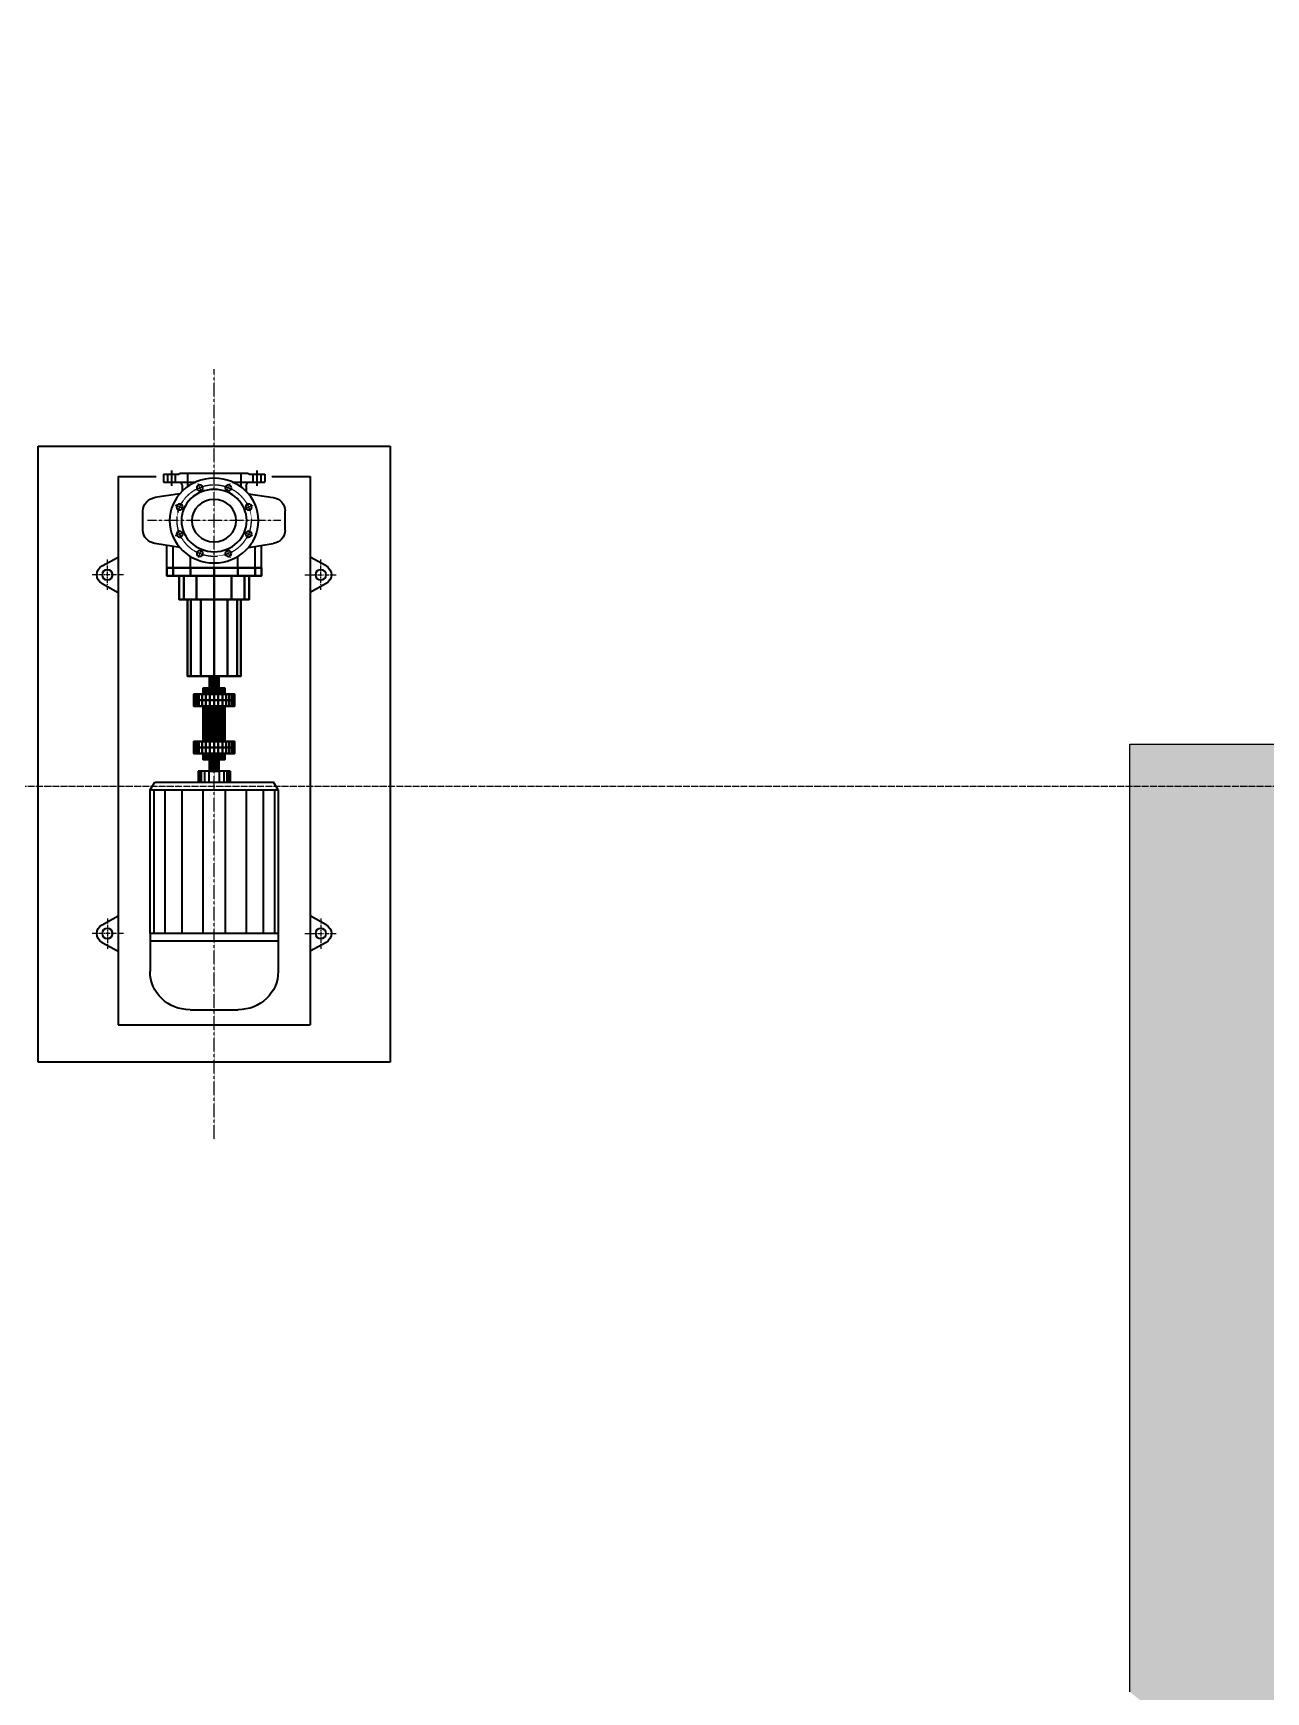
# Model space of a CAD drawing. Extents: x -12047294 to -5625356, y -1456591 to -622873.
# Drawn here: x -5759104 to -5755463, y -696848 to -691948 of the extents above; entities that cross this region are included whole.
import ezdxf

# ---------------------------------------------------------------- set-up
doc = ezdxf.new("R2010")
doc.units = 0
doc.header["$LTSCALE"] = 10
doc.header["$MEASUREMENT"] = 0
for name, pattern in [('CENTER', [2, 1.25, -0.25, 0.25, -0.25]), ('DASHDOT', [1, 0.5, -0.25, 0, -0.25]), ('DOTE', [2.42, 2, -0.2, 0.02, -0.2])]:
    doc.linetypes.add(name, pattern=pattern)
for name, color, linetype in [('A-COLUMN', 10, 'Continuous'), ('A-COLUMNH', 252, 'Continuous'), ('A-LINE', 4, 'Continuous'), ('A-TEXTROOM-报建', 210, 'Continuous'), ('DOTE', 9, 'DOTE'), ('M-W-EQUIP-MID', 156, 'DASHDOT')]:
    doc.layers.add(name, color=color, linetype=linetype)
doc.layers.add('M-W-EQUIP', color=156, linetype='Continuous', lineweight=35)

# ---------------------------------------------------------------- blocks, each defined once
blk = doc.blocks.new('A$C735E4828')
at = {"layer": 'M-W-EQUIP'}
for p, q in [((-3349.8, -5620, 100), (-2309.8, -5620, 100)), ((-3349.8, -7440, 100), (-3349.8, -5620, 100)), ((-2309.8, -5620, 100), (-2309.8, -7440, 100)), ((-3113.5, -5710, 100), (-3113.5, -7330, 100)), ((-3113.5, -5710, 100), (-3000.5, -5710, 100)), ((-2979.5, -5703, 100), (-2933.8, -5703, 100)), ((-2979.5, -5703, 100), (-2979.5, -5726, 100)), ((-2979.5, -5726, 100), (-2883.7, -5726, 100)), ((-2967.4, -5703, 100), (-2967.4, -5726, 100)), ((-2955.9, -5691.5, 100), (-2955.9, -5737.5, 100)), ((-2944.3, -5703, 100), (-2944.3, -5726, 100)), ((-2930.7, -5700, 100), (-2729, -5700, 100)), ((-2908.6, -5700, 100), (-2908.6, -5740, 100)), ((-2776, -5726, 100), (-2680.1, -5726, 100)), ((-2751, -5700, 100), (-2751, -5740, 100)), ((-2725.8, -5703, 100), (-2680.1, -5703, 100)), ((-2715.3, -5703, 100), (-2715.3, -5726, 100)), ((-2703.8, -5691.5, 100), (-2703.8, -5737.5, 100)), ((-2692.2, -5703, 100), (-2692.2, -5726, 100)), ((-2680.1, -5703, 100), (-2680.1, -5726, 100)), ((-2659.1, -5710, 100), (-2546.2, -5710, 100)), ((-2546.2, -5710, 100), (-2546.2, -7330, 100)), ((-2931.4, -5760.8, 100), (-3004.6, -5772.1, 100)), ((-2924.4, -5736, 100), (-2924.4, -5753.3, 100)), ((-2735.3, -5736, 100), (-2735.3, -5753.3, 100)), ((-2728.2, -5760.8, 100), (-2655, -5772.1, 100)), ((-3039.9, -5868.4, 100), (-3039.9, -5811.6, 100)), ((-3039.9, -5868.4, 100), (-3039.9, -5811.6, 100)), ((-2619.7, -5868.4, 100), (-2619.7, -5811.6, 100)), ((-2931.4, -5919.2, 100), (-3004.6, -5907.9, 100)), ((-2969.8, -5980, 100), (-2969.8, -5913.3, 100)), ((-2951, -5980, 100), (-2951, -5916.1, 100)), ((-2728.2, -5919.2, 100), (-2655, -5907.9, 100)), ((-2708.6, -5980, 100), (-2708.6, -5916.1, 100)), ((-2689.8, -5980, 100), (-2689.8, -5913.3, 100)), ((-3160.7, -5974, 100), (-3113.5, -5948, 100)), ((-2899.8, -5980, 100), (-2899.8, -5945.8, 100)), ((-2759.8, -5980, 100), (-2759.8, -5945.8, 100)), ((-2498.9, -5974, 100), (-2546.2, -5948, 100)), ((-3160.7, -6026, 100), (-3113.5, -6052, 100)), ((-2498.9, -6026, 100), (-2546.2, -6052, 100)), ((-3019.1, -6635.4, 100), (-3005.2, -6612.9, 100)), ((-3005.2, -6612.9, 100), (-2654.4, -6612.9, 100)), ((-2877.1, -6580.6, 100), (-2877.1, -6612.9, 100)), ((-2782.5, -6580.6, 100), (-2877.1, -6580.6, 100)), ((-2873.8, -6580.6, 100), (-2873.8, -6612.9, 100)), ((-2868, -6580.6, 100), (-2868, -6612.9, 100)), ((-2858.5, -6580.6, 100), (-2858.5, -6612.9, 100)), ((-2844.9, -6580.6, 100), (-2844.9, -6612.9, 100)), ((-2814.7, -6580.6, 100), (-2814.7, -6612.9, 100)), ((-2801.1, -6580.6, 100), (-2801.1, -6612.9, 100)), ((-2791.7, -6580.6, 100), (-2791.7, -6612.9, 100)), ((-2785.8, -6580.6, 100), (-2785.8, -6612.9, 100)), ((-2782.5, -6580.6, 100), (-2782.5, -6612.9, 100)), ((-2640.5, -6635.4, 100), (-2654.4, -6612.9, 100)), ((-3019.1, -6635.4, 100), (-2640.5, -6635.4, 100)), ((-3019.1, -7059.7, 100), (-3019.1, -6635.4, 100)), ((-3007.9, -6635.4, 100), (-3007.9, -7059.7, 100)), ((-2975, -6635.4, 100), (-2975, -7059.7, 100)), ((-2924.6, -6635.4, 100), (-2924.6, -7059.7, 100)), ((-2862.7, -6635.4, 100), (-2862.7, -7059.7, 100)), ((-2796.9, -6635.4, 100), (-2796.9, -7059.7, 100)), ((-2735.1, -6635.4, 100), (-2735.1, -7059.7, 100)), ((-2684.7, -6635.4, 100), (-2684.7, -7059.7, 100)), ((-2651.8, -6635.4, 100), (-2651.8, -7059.7, 100)), ((-2640.5, -6635.4, 100), (-2640.5, -7059.7, 100)), ((-3160.7, -7034, 100), (-3113.5, -7008, 100)), ((-2498.9, -7034, 100), (-2546.2, -7008, 100)), ((-3160.7, -7086, 100), (-3113.5, -7112, 100)), ((-3019.1, -7059.7, 100), (-3019.1, -7172.4, 100)), ((-2640.5, -7059.7, 100), (-3019.1, -7059.7, 100)), ((-2640.5, -7082.3, 100), (-3019.1, -7082.3, 100)), ((-2640.5, -7059.7, 100), (-2640.5, -7172.4, 100)), ((-2498.9, -7086, 100), (-2546.2, -7112, 100)), ((-2900.8, -7285, 100), (-2758.8, -7285, 100)), ((-3113.5, -7330, 100), (-2546.2, -7330, 100)), ((-2309.8, -7440, 100), (-3349.8, -7440, 100))]:
    blk.add_line(p, q, dxfattribs=at)
at = {"layer": 'M-W-EQUIP', "extrusion": (0, 0, -1)}
for centre, major_axis in [((-2829.8, -5840, 100), (131.3, 0)), ((-2829.8, -5840, 100), (96.6, 0)), ((-2872, -5743, 100), (9.19, 0)), ((-2872, -5937, 100), (9.19, 0)), ((-3145, -6000, 100), (15.8, 0)), ((-3145, -7060, 100), (15.8, 0)), ((-2514.7, -7060, 100), (15.8, 0))]:
    blk.add_ellipse(centre, major_axis=major_axis, ratio=0.951923, dxfattribs=at)
for centre, major_axis, start_param, end_param in [((-2934.9, -5736, 100), (10.5, 0), -1.570796, 0), ((-2933.8, -5700, 100), (-3.15, 0), 3.141593, 4.712389), ((-2724.8, -5736, 100), (-10.5, 0), 0, 1.570796), ((-2725.8, -5700, 100), (3.15, 0), 1.570796, 3.141593), ((-2997.9, -5811.6, 100), (-42, 0), 0, 1.410876), ((-2829.8, -5840, 100), (-65.7, 0), 3.141593, 9.424778), ((-2787.6, -5743, 100), (-9.19, 0), 3.141593, 9.424778), ((-2661.7, -5811.6, 100), (42, 0), -1.410876, 0), ((-2931.7, -5799.8, 100), (-9.19, 0), 3.141593, 9.424778), ((-2727.9, -5799.8, 100), (-9.19, 0), 3.141593, 9.424778), ((-2997.9, -5868.4, 100), (42, 0), 1.730717, 3.141593), ((-2931.7, -5880.2, 100), (-9.19, 0), 3.141593, 9.424778), ((-2727.9, -5880.2, 100), (-9.19, 0), 3.141593, 9.424778), ((-2661.7, -5868.4, 100), (-42, 0), 3.141593, 4.552468), ((-2787.6, -5937, 100), (-9.19, 0), 3.141593, 9.424778), ((-3145, -6000, 100), (31.5, 0), 2.094395, 4.18879), ((-2514.7, -6000, 100), (31.5, 0), -1.047198, 1.047198), ((-2514.7, -6000, 100), (-15.8, 0), 3.141593, 9.424778), ((-3145, -7060, 100), (31.5, 0), 2.094395, 4.18879), ((-2514.7, -7060, 100), (31.5, 0), -1.047198, 1.047198), ((-2900.8, -7172.4, 100), (-118.3, 0), 4.712389, 6.283185), ((-2758.8, -7172.4, 100), (118.3, 0), 0, 1.570796)]:
    blk.add_ellipse(centre, major_axis=major_axis, ratio=0.951923, start_param=start_param, end_param=end_param, dxfattribs=at)
at = {"layer": 'M-W-EQUIP'}
for points in [[(-2951, -6003.2, 100), (-2951, -5980, 100), (-2969.8, -5980, 100), (-2969.8, -6003.2, 100)], [(-2969.8, -6003.2, 100), (-2969.8, -5980, 100), (-2951, -5980, 100), (-2951, -6003.2, 100)], [(-2919.4, -6003.2, 100), (-2951, -6003.2, 100), (-2969.8, -6003.2, 100), (-2933.2, -6003.2, 100)], [(-2933.2, -6003.2, 100), (-2969.8, -6003.2, 100), (-2951, -6003.2, 100), (-2919.4, -6003.2, 100)], [(-2951, -6003.2, 100), (-2951, -5980, 100), (-2899.8, -5980, 100), (-2899.8, -6003.2, 100)], [(-2899.8, -6003.2, 100), (-2899.8, -5980, 100), (-2951, -5980, 100), (-2951, -6003.2, 100)], [(-2919.4, -6003.2, 100), (-2951, -6003.2, 100), (-2899.8, -6003.2, 100), (-2881.5, -6003.2, 100)], [(-2881.5, -6003.2, 100), (-2899.8, -6003.2, 100), (-2951, -6003.2, 100), (-2919.4, -6003.2, 100)], [(-2919.4, -6072.8, 100), (-2919.4, -6003.2, 100), (-2933.2, -6003.2, 100), (-2933.2, -6072.8, 100)], [(-2933.2, -6072.8, 100), (-2933.2, -6003.2, 100), (-2919.4, -6003.2, 100), (-2919.4, -6072.8, 100)], [(-2919.4, -6072.8, 100), (-2919.4, -6003.2, 100), (-2881.5, -6003.2, 100), (-2881.5, -6072.8, 100)], [(-2881.5, -6072.8, 100), (-2881.5, -6003.2, 100), (-2919.4, -6003.2, 100), (-2919.4, -6072.8, 100)], [(-2899.8, -6003.2, 100), (-2899.8, -5980, 100), (-2829.8, -5980, 100), (-2829.8, -6003.2, 100)], [(-2829.8, -6003.2, 100), (-2829.8, -5980, 100), (-2899.8, -5980, 100), (-2899.8, -6003.2, 100)], [(-2881.5, -6003.2, 100), (-2899.8, -6003.2, 100), (-2829.8, -6003.2, 100)], [(-2829.8, -6003.2, 100), (-2829.8, -6003.2, 100), (-2899.8, -6003.2, 100), (-2881.5, -6003.2, 100)], [(-2881.5, -6072.8, 100), (-2881.5, -6003.2, 100), (-2829.8, -6003.2, 100), (-2829.8, -6072.8, 100)], [(-2829.8, -6072.8, 100), (-2829.8, -6003.2, 100), (-2881.5, -6003.2, 100), (-2881.5, -6072.8, 100)], [(-2829.8, -6003.2, 100), (-2829.8, -5980, 100), (-2759.8, -5980, 100), (-2759.8, -6003.2, 100)], [(-2759.8, -6003.2, 100), (-2759.8, -5980, 100), (-2829.8, -5980, 100), (-2829.8, -6003.2, 100)], [(-2829.8, -6003.2, 100), (-2829.8, -6003.2, 100), (-2759.8, -6003.2, 100), (-2778.1, -6003.2, 100)], [(-2829.8, -6072.8, 100), (-2829.8, -6003.2, 100), (-2778.1, -6003.2, 100), (-2778.1, -6072.8, 100)], [(-2778.1, -6003.2, 100), (-2759.8, -6003.2, 100), (-2829.8, -6003.2, 100)], [(-2778.1, -6072.8, 100), (-2778.1, -6003.2, 100), (-2829.8, -6003.2, 100), (-2829.8, -6072.8, 100)], [(-2778.1, -6072.8, 100), (-2778.1, -6003.2, 100), (-2740.3, -6003.2, 100), (-2740.3, -6072.8, 100)], [(-2740.3, -6072.8, 100), (-2740.3, -6003.2, 100), (-2778.1, -6003.2, 100), (-2778.1, -6072.8, 100)], [(-2778.1, -6003.2, 100), (-2759.8, -6003.2, 100), (-2708.6, -6003.2, 100), (-2740.3, -6003.2, 100)], [(-2740.3, -6003.2, 100), (-2708.6, -6003.2, 100), (-2759.8, -6003.2, 100), (-2778.1, -6003.2, 100)], [(-2759.8, -6003.2, 100), (-2759.8, -5980, 100), (-2708.6, -5980, 100), (-2708.6, -6003.2, 100)], [(-2708.6, -6003.2, 100), (-2708.6, -5980, 100), (-2759.8, -5980, 100), (-2759.8, -6003.2, 100)], [(-2726.4, -6003.2, 100), (-2689.8, -6003.2, 100), (-2708.6, -6003.2, 100), (-2740.3, -6003.2, 100)], [(-2740.3, -6003.2, 100), (-2708.6, -6003.2, 100), (-2689.8, -6003.2, 100), (-2726.4, -6003.2, 100)], [(-2726.4, -6072.8, 100), (-2726.4, -6003.2, 100), (-2740.3, -6003.2, 100), (-2740.3, -6072.8, 100)], [(-2740.3, -6072.8, 100), (-2740.3, -6003.2, 100), (-2726.4, -6003.2, 100), (-2726.4, -6072.8, 100)], [(-2689.8, -6003.2, 100), (-2689.8, -5980, 100), (-2708.6, -5980, 100), (-2708.6, -6003.2, 100)], [(-2708.6, -6003.2, 100), (-2708.6, -5980, 100), (-2689.8, -5980, 100), (-2689.8, -6003.2, 100)], [(-2898.3, -6072.8, 100), (-2919.4, -6072.8, 100), (-2933.2, -6072.8, 100), (-2908.8, -6072.8, 100)], [(-2908.8, -6072.8, 100), (-2933.2, -6072.8, 100), (-2919.4, -6072.8, 100), (-2898.3, -6072.8, 100)], [(-2898.3, -6072.8, 100), (-2919.4, -6072.8, 100), (-2881.5, -6072.8, 100), (-2869.3, -6072.8, 100)], [(-2869.3, -6072.8, 100), (-2881.5, -6072.8, 100), (-2919.4, -6072.8, 100), (-2898.3, -6072.8, 100)], [(-2898.3, -6299.5, 100), (-2898.3, -6072.8, 100), (-2908.8, -6072.8, 100), (-2908.8, -6299.5, 100)], [(-2908.8, -6299.5, 100), (-2908.8, -6072.8, 100), (-2898.3, -6072.8, 100), (-2898.3, -6299.5, 100)], [(-2869.3, -6299.5, 100), (-2869.3, -6072.8, 100), (-2898.3, -6072.8, 100), (-2898.3, -6299.5, 100)], [(-2898.3, -6299.5, 100), (-2898.3, -6072.8, 100), (-2869.3, -6072.8, 100), (-2869.3, -6299.5, 100)], [(-2869.3, -6072.8, 100), (-2881.5, -6072.8, 100), (-2829.8, -6072.8, 100)], [(-2829.8, -6072.8, 100), (-2829.8, -6072.8, 100), (-2881.5, -6072.8, 100), (-2869.3, -6072.8, 100)], [(-2829.8, -6299.5, 100), (-2829.8, -6072.8, 100), (-2869.3, -6072.8, 100), (-2869.3, -6299.5, 100)], [(-2869.3, -6299.5, 100), (-2869.3, -6072.8, 100), (-2829.8, -6072.8, 100), (-2829.8, -6299.5, 100)], [(-2829.8, -6072.8, 100), (-2829.8, -6072.8, 100), (-2778.1, -6072.8, 100), (-2790.3, -6072.8, 100)], [(-2790.3, -6072.8, 100), (-2778.1, -6072.8, 100), (-2829.8, -6072.8, 100)], [(-2790.3, -6299.5, 100), (-2790.3, -6072.8, 100), (-2829.8, -6072.8, 100), (-2829.8, -6299.5, 100)], [(-2829.8, -6299.5, 100), (-2829.8, -6072.8, 100), (-2790.3, -6072.8, 100), (-2790.3, -6299.5, 100)], [(-2761.4, -6299.5, 100), (-2761.4, -6072.8, 100), (-2790.3, -6072.8, 100), (-2790.3, -6299.5, 100)], [(-2790.3, -6299.5, 100), (-2790.3, -6072.8, 100), (-2761.4, -6072.8, 100), (-2761.4, -6299.5, 100)], [(-2790.3, -6072.8, 100), (-2778.1, -6072.8, 100), (-2740.3, -6072.8, 100), (-2761.4, -6072.8, 100)], [(-2761.4, -6072.8, 100), (-2740.3, -6072.8, 100), (-2778.1, -6072.8, 100), (-2790.3, -6072.8, 100)], [(-2750.8, -6299.5, 100), (-2750.8, -6072.8, 100), (-2761.4, -6072.8, 100), (-2761.4, -6299.5, 100)], [(-2761.4, -6299.5, 100), (-2761.4, -6072.8, 100), (-2750.8, -6072.8, 100), (-2750.8, -6299.5, 100)], [(-2750.8, -6072.8, 100), (-2726.4, -6072.8, 100), (-2740.3, -6072.8, 100), (-2761.4, -6072.8, 100)], [(-2761.4, -6072.8, 100), (-2740.3, -6072.8, 100), (-2726.4, -6072.8, 100), (-2750.8, -6072.8, 100)], [(-2845.5, -6299.5, 100), (-2898.3, -6299.5, 100), (-2908.8, -6299.5, 100), (-2847.9, -6299.5, 100)], [(-2847.9, -6299.5, 100), (-2908.8, -6299.5, 100), (-2898.3, -6299.5, 100), (-2845.5, -6299.5, 100)], [(-2845.5, -6299.5, 100), (-2898.3, -6299.5, 100), (-2869.3, -6299.5, 100), (-2838.9, -6299.5, 100)], [(-2838.9, -6299.5, 100), (-2869.3, -6299.5, 100), (-2898.3, -6299.5, 100), (-2845.5, -6299.5, 100)], [(-2838.9, -6299.5, 100), (-2869.3, -6299.5, 100), (-2829.8, -6299.5, 100)], [(-2829.8, -6299.5, 100), (-2829.8, -6299.5, 100), (-2869.3, -6299.5, 100), (-2838.9, -6299.5, 100)], [(-2843.5, -6334.9, 100), (-2843.5, -6299.5, 100), (-2841.7, -6299.5, 100), (-2841.7, -6334.9, 100)], [(-2842.9, -6334.9, 100), (-2842.9, -6299.5, 100), (-2843.5, -6299.5, 100), (-2843.5, -6334.9, 100)], [(-2840, -6334.9, 100), (-2840, -6299.5, 100), (-2842.9, -6299.5, 100), (-2842.9, -6334.9, 100)], [(-2841.7, -6334.9, 100), (-2841.7, -6299.5, 100), (-2837.9, -6299.5, 100), (-2837.9, -6334.9, 100)], [(-2835.4, -6334.9, 100), (-2835.4, -6299.5, 100), (-2840, -6299.5, 100), (-2840, -6334.9, 100)], [(-2837.9, -6334.9, 100), (-2837.9, -6299.5, 100), (-2832.7, -6299.5, 100), (-2832.7, -6334.9, 100)], [(-2829.8, -6334.9, 100), (-2829.8, -6299.5, 100), (-2835.4, -6299.5, 100), (-2835.4, -6334.9, 100)], [(-2832.7, -6334.9, 100), (-2832.7, -6299.5, 100), (-2827, -6299.5, 100), (-2827, -6334.9, 100)], [(-2824.2, -6334.9, 100), (-2824.2, -6299.5, 100), (-2829.8, -6299.5, 100), (-2829.8, -6334.9, 100)], [(-2829.8, -6299.5, 100), (-2829.8, -6299.5, 100), (-2790.3, -6299.5, 100), (-2820.8, -6299.5, 100)], [(-2820.8, -6299.5, 100), (-2790.3, -6299.5, 100), (-2829.8, -6299.5, 100)], [(-2827, -6334.9, 100), (-2827, -6299.5, 100), (-2821.7, -6299.5, 100), (-2821.7, -6334.9, 100)], [(-2819.6, -6334.9, 100), (-2819.6, -6299.5, 100), (-2824.2, -6299.5, 100), (-2824.2, -6334.9, 100)], [(-2821.7, -6334.9, 100), (-2821.7, -6299.5, 100), (-2817.9, -6299.5, 100), (-2817.9, -6334.9, 100)], [(-2820.8, -6299.5, 100), (-2790.3, -6299.5, 100), (-2761.4, -6299.5, 100), (-2814.2, -6299.5, 100)], [(-2814.2, -6299.5, 100), (-2761.4, -6299.5, 100), (-2790.3, -6299.5, 100), (-2820.8, -6299.5, 100)], [(-2816.7, -6334.9, 100), (-2816.7, -6299.5, 100), (-2819.6, -6299.5, 100), (-2819.6, -6334.9, 100)], [(-2817.9, -6334.9, 100), (-2817.9, -6299.5, 100), (-2816.1, -6299.5, 100), (-2816.1, -6334.9, 100)], [(-2816.1, -6334.9, 100), (-2816.1, -6299.5, 100), (-2816.7, -6299.5, 100), (-2816.7, -6334.9, 100)], [(-2811.7, -6299.5, 100), (-2750.8, -6299.5, 100), (-2761.4, -6299.5, 100), (-2814.2, -6299.5, 100)], [(-2814.2, -6299.5, 100), (-2761.4, -6299.5, 100), (-2750.8, -6299.5, 100), (-2811.7, -6299.5, 100)], [(-2889.6, -6352.5, 100), (-2861.9, -6352.5, 100), (-2857.8, -6352.5, 100), (-2881.9, -6352.5, 100)], [(-2887, -6370.2, 100), (-2887, -6352.5, 100), (-2889.6, -6352.5, 100), (-2889.6, -6370.2, 100)], [(-2889.6, -6370.2, 100), (-2889.6, -6352.5, 100), (-2881.9, -6352.5, 100), (-2881.9, -6370.2, 100)], [(-2887, -6352.5, 100), (-2860.5, -6352.5, 100), (-2861.9, -6352.5, 100), (-2889.6, -6352.5, 100)], [(-2874.5, -6370.2, 100), (-2874.5, -6352.5, 100), (-2887, -6352.5, 100), (-2887, -6370.2, 100)], [(-2874.5, -6352.5, 100), (-2853.8, -6352.5, 100), (-2860.5, -6352.5, 100), (-2887, -6352.5, 100)], [(-2881.9, -6352.5, 100), (-2857.8, -6352.5, 100), (-2848.8, -6352.5, 100), (-2865.2, -6352.5, 100)], [(-2881.9, -6370.2, 100), (-2881.9, -6352.5, 100), (-2865.2, -6352.5, 100), (-2865.2, -6370.2, 100)], [(-2854.3, -6370.2, 100), (-2854.3, -6352.5, 100), (-2874.5, -6352.5, 100), (-2874.5, -6370.2, 100)], [(-2854.3, -6352.5, 100), (-2843, -6352.5, 100), (-2853.8, -6352.5, 100), (-2874.5, -6352.5, 100)], [(-2865.2, -6370.2, 100), (-2865.2, -6352.5, 100), (-2842.3, -6352.5, 100), (-2842.3, -6370.2, 100)], [(-2865.2, -6352.5, 100), (-2848.8, -6352.5, 100), (-2836.5, -6352.5, 100), (-2842.3, -6352.5, 100)], [(-2861.9, -6352.5, 100), (-2861.9, -6334.9, 100), (-2857.8, -6334.9, 100), (-2857.8, -6352.5, 100)], [(-2860.5, -6352.5, 100), (-2860.5, -6334.9, 100), (-2861.9, -6334.9, 100), (-2861.9, -6352.5, 100)], [(-2860.5, -6334.9, 100), (-2842.9, -6334.9, 100), (-2843.5, -6334.9, 100), (-2861.9, -6334.9, 100)], [(-2861.9, -6334.9, 100), (-2843.5, -6334.9, 100), (-2841.7, -6334.9, 100), (-2857.8, -6334.9, 100)], [(-2853.8, -6352.5, 100), (-2853.8, -6334.9, 100), (-2860.5, -6334.9, 100), (-2860.5, -6352.5, 100)], [(-2853.8, -6334.9, 100), (-2840, -6334.9, 100), (-2842.9, -6334.9, 100), (-2860.5, -6334.9, 100)], [(-2857.8, -6352.5, 100), (-2857.8, -6334.9, 100), (-2848.8, -6334.9, 100), (-2848.8, -6352.5, 100)], [(-2857.8, -6334.9, 100), (-2841.7, -6334.9, 100), (-2837.9, -6334.9, 100), (-2848.8, -6334.9, 100)], [(-2829.8, -6352.5, 100), (-2829.8, -6352.5, 100), (-2843, -6352.5, 100), (-2854.3, -6352.5, 100)], [(-2829.8, -6370.2, 100), (-2829.8, -6352.5, 100), (-2854.3, -6352.5, 100), (-2854.3, -6370.2, 100)], [(-2843, -6352.5, 100), (-2843, -6334.9, 100), (-2853.8, -6334.9, 100), (-2853.8, -6352.5, 100)], [(-2843, -6334.9, 100), (-2835.4, -6334.9, 100), (-2840, -6334.9, 100), (-2853.8, -6334.9, 100)], [(-2848.8, -6352.5, 100), (-2848.8, -6334.9, 100), (-2836.5, -6334.9, 100), (-2836.5, -6352.5, 100)], [(-2848.8, -6334.9, 100), (-2837.9, -6334.9, 100), (-2832.7, -6334.9, 100), (-2836.5, -6334.9, 100)], [(-2829.8, -6352.5, 100), (-2829.8, -6334.9, 100), (-2843, -6334.9, 100), (-2843, -6352.5, 100)], [(-2829.8, -6334.9, 100), (-2829.8, -6334.9, 100), (-2835.4, -6334.9, 100), (-2843, -6334.9, 100)], [(-2842.3, -6352.5, 100), (-2836.5, -6352.5, 100), (-2823.1, -6352.5, 100), (-2817.3, -6352.5, 100)], [(-2842.3, -6370.2, 100), (-2842.3, -6352.5, 100), (-2817.3, -6352.5, 100), (-2817.3, -6370.2, 100)], [(-2836.5, -6334.9, 100), (-2832.7, -6334.9, 100), (-2827, -6334.9, 100), (-2823.1, -6334.9, 100)], [(-2836.5, -6352.5, 100), (-2836.5, -6334.9, 100), (-2823.1, -6334.9, 100), (-2823.1, -6352.5, 100)], [(-2816.7, -6334.9, 100), (-2824.2, -6334.9, 100), (-2829.8, -6334.9, 100)], [(-2816.7, -6352.5, 100), (-2816.7, -6334.9, 100), (-2829.8, -6334.9, 100), (-2829.8, -6352.5, 100)], [(-2805.4, -6352.5, 100), (-2816.7, -6352.5, 100), (-2829.8, -6352.5, 100)], [(-2805.4, -6370.2, 100), (-2805.4, -6352.5, 100), (-2829.8, -6352.5, 100), (-2829.8, -6370.2, 100)], [(-2823.1, -6334.9, 100), (-2827, -6334.9, 100), (-2821.7, -6334.9, 100), (-2810.8, -6334.9, 100)], [(-2805.8, -6334.9, 100), (-2819.6, -6334.9, 100), (-2824.2, -6334.9, 100), (-2816.7, -6334.9, 100)], [(-2823.1, -6352.5, 100), (-2823.1, -6334.9, 100), (-2810.8, -6334.9, 100), (-2810.8, -6352.5, 100)], [(-2817.3, -6352.5, 100), (-2823.1, -6352.5, 100), (-2810.8, -6352.5, 100), (-2794.5, -6352.5, 100)], [(-2810.8, -6334.9, 100), (-2821.7, -6334.9, 100), (-2817.9, -6334.9, 100), (-2801.8, -6334.9, 100)], [(-2799.1, -6334.9, 100), (-2816.7, -6334.9, 100), (-2819.6, -6334.9, 100), (-2805.8, -6334.9, 100)], [(-2801.8, -6334.9, 100), (-2817.9, -6334.9, 100), (-2816.1, -6334.9, 100), (-2797.7, -6334.9, 100)], [(-2817.3, -6370.2, 100), (-2817.3, -6352.5, 100), (-2794.5, -6352.5, 100), (-2794.5, -6370.2, 100)], [(-2805.8, -6352.5, 100), (-2805.8, -6334.9, 100), (-2816.7, -6334.9, 100), (-2816.7, -6352.5, 100)], [(-2797.7, -6334.9, 100), (-2816.1, -6334.9, 100), (-2816.7, -6334.9, 100), (-2799.1, -6334.9, 100)], [(-2785.1, -6352.5, 100), (-2805.8, -6352.5, 100), (-2816.7, -6352.5, 100), (-2805.4, -6352.5, 100)], [(-2810.8, -6352.5, 100), (-2810.8, -6334.9, 100), (-2801.8, -6334.9, 100), (-2801.8, -6352.5, 100)], [(-2794.5, -6352.5, 100), (-2810.8, -6352.5, 100), (-2801.8, -6352.5, 100), (-2777.7, -6352.5, 100)], [(-2799.1, -6352.5, 100), (-2799.1, -6334.9, 100), (-2805.8, -6334.9, 100), (-2805.8, -6352.5, 100)], [(-2772.6, -6352.5, 100), (-2799.1, -6352.5, 100), (-2805.8, -6352.5, 100), (-2785.1, -6352.5, 100)], [(-2785.1, -6370.2, 100), (-2785.1, -6352.5, 100), (-2805.4, -6352.5, 100), (-2805.4, -6370.2, 100)], [(-2801.8, -6352.5, 100), (-2801.8, -6334.9, 100), (-2797.7, -6334.9, 100), (-2797.7, -6352.5, 100)], [(-2777.7, -6352.5, 100), (-2801.8, -6352.5, 100), (-2797.7, -6352.5, 100), (-2770, -6352.5, 100)], [(-2797.7, -6352.5, 100), (-2797.7, -6334.9, 100), (-2799.1, -6334.9, 100), (-2799.1, -6352.5, 100)], [(-2770, -6352.5, 100), (-2797.7, -6352.5, 100), (-2799.1, -6352.5, 100), (-2772.6, -6352.5, 100)], [(-2794.5, -6370.2, 100), (-2794.5, -6352.5, 100), (-2777.7, -6352.5, 100), (-2777.7, -6370.2, 100)], [(-2772.6, -6370.2, 100), (-2772.6, -6352.5, 100), (-2785.1, -6352.5, 100), (-2785.1, -6370.2, 100)], [(-2777.7, -6370.2, 100), (-2777.7, -6352.5, 100), (-2770, -6352.5, 100), (-2770, -6370.2, 100)], [(-2770, -6370.2, 100), (-2770, -6352.5, 100), (-2772.6, -6352.5, 100), (-2772.6, -6370.2, 100)], [(-2887, -6387.9, 100), (-2887, -6370.2, 100), (-2889.6, -6370.2, 100), (-2889.6, -6387.9, 100)], [(-2889.6, -6387.9, 100), (-2889.6, -6370.2, 100), (-2881.9, -6370.2, 100), (-2881.9, -6387.9, 100)], [(-2861.9, -6387.9, 100), (-2889.6, -6387.9, 100), (-2881.9, -6387.9, 100), (-2857.8, -6387.9, 100)], [(-2860.5, -6387.9, 100), (-2887, -6387.9, 100), (-2889.6, -6387.9, 100), (-2861.9, -6387.9, 100)], [(-2874.5, -6387.9, 100), (-2874.5, -6370.2, 100), (-2887, -6370.2, 100), (-2887, -6387.9, 100)], [(-2853.8, -6387.9, 100), (-2874.5, -6387.9, 100), (-2887, -6387.9, 100), (-2860.5, -6387.9, 100)], [(-2881.9, -6387.9, 100), (-2881.9, -6370.2, 100), (-2865.2, -6370.2, 100), (-2865.2, -6387.9, 100)], [(-2857.8, -6387.9, 100), (-2881.9, -6387.9, 100), (-2865.2, -6387.9, 100), (-2848.8, -6387.9, 100)], [(-2854.3, -6387.9, 100), (-2854.3, -6370.2, 100), (-2874.5, -6370.2, 100), (-2874.5, -6387.9, 100)], [(-2843, -6387.9, 100), (-2854.3, -6387.9, 100), (-2874.5, -6387.9, 100), (-2853.8, -6387.9, 100)], [(-2865.2, -6387.9, 100), (-2865.2, -6370.2, 100), (-2842.3, -6370.2, 100), (-2842.3, -6387.9, 100)], [(-2848.8, -6387.9, 100), (-2865.2, -6387.9, 100), (-2842.3, -6387.9, 100), (-2836.5, -6387.9, 100)], [(-2861.9, -6492.3, 100), (-2861.9, -6387.9, 100), (-2857.8, -6387.9, 100), (-2857.8, -6492.3, 100)], [(-2860.5, -6492.3, 100), (-2860.5, -6387.9, 100), (-2861.9, -6387.9, 100), (-2861.9, -6492.3, 100)], [(-2853.8, -6492.3, 100), (-2853.8, -6387.9, 100), (-2860.5, -6387.9, 100), (-2860.5, -6492.3, 100)], [(-2857.8, -6492.3, 100), (-2857.8, -6387.9, 100), (-2848.8, -6387.9, 100), (-2848.8, -6492.3, 100)], [(-2829.8, -6387.9, 100), (-2829.8, -6370.2, 100), (-2854.3, -6370.2, 100), (-2854.3, -6387.9, 100)], [(-2829.8, -6387.9, 100), (-2829.8, -6387.9, 100), (-2854.3, -6387.9, 100), (-2843, -6387.9, 100)], [(-2843, -6492.3, 100), (-2843, -6387.9, 100), (-2853.8, -6387.9, 100), (-2853.8, -6492.3, 100)], [(-2848.8, -6492.3, 100), (-2848.8, -6387.9, 100), (-2836.5, -6387.9, 100), (-2836.5, -6492.3, 100)], [(-2829.8, -6492.3, 100), (-2829.8, -6387.9, 100), (-2843, -6387.9, 100), (-2843, -6492.3, 100)], [(-2842.3, -6387.9, 100), (-2842.3, -6370.2, 100), (-2817.3, -6370.2, 100), (-2817.3, -6387.9, 100)], [(-2836.5, -6387.9, 100), (-2842.3, -6387.9, 100), (-2817.3, -6387.9, 100), (-2823.1, -6387.9, 100)], [(-2836.5, -6492.3, 100), (-2836.5, -6387.9, 100), (-2823.1, -6387.9, 100), (-2823.1, -6492.3, 100)], [(-2805.4, -6387.9, 100), (-2805.4, -6370.2, 100), (-2829.8, -6370.2, 100), (-2829.8, -6387.9, 100)], [(-2816.7, -6387.9, 100), (-2805.4, -6387.9, 100), (-2829.8, -6387.9, 100)], [(-2816.7, -6492.3, 100), (-2816.7, -6387.9, 100), (-2829.8, -6387.9, 100), (-2829.8, -6492.3, 100)], [(-2823.1, -6492.3, 100), (-2823.1, -6387.9, 100), (-2810.8, -6387.9, 100), (-2810.8, -6492.3, 100)], [(-2823.1, -6387.9, 100), (-2817.3, -6387.9, 100), (-2794.5, -6387.9, 100), (-2810.8, -6387.9, 100)], [(-2817.3, -6387.9, 100), (-2817.3, -6370.2, 100), (-2794.5, -6370.2, 100), (-2794.5, -6387.9, 100)], [(-2805.8, -6387.9, 100), (-2785.1, -6387.9, 100), (-2805.4, -6387.9, 100), (-2816.7, -6387.9, 100)], [(-2805.8, -6492.3, 100), (-2805.8, -6387.9, 100), (-2816.7, -6387.9, 100), (-2816.7, -6492.3, 100)], [(-2810.8, -6387.9, 100), (-2794.5, -6387.9, 100), (-2777.7, -6387.9, 100), (-2801.8, -6387.9, 100)], [(-2810.8, -6492.3, 100), (-2810.8, -6387.9, 100), (-2801.8, -6387.9, 100), (-2801.8, -6492.3, 100)], [(-2799.1, -6387.9, 100), (-2772.6, -6387.9, 100), (-2785.1, -6387.9, 100), (-2805.8, -6387.9, 100)], [(-2799.1, -6492.3, 100), (-2799.1, -6387.9, 100), (-2805.8, -6387.9, 100), (-2805.8, -6492.3, 100)], [(-2785.1, -6387.9, 100), (-2785.1, -6370.2, 100), (-2805.4, -6370.2, 100), (-2805.4, -6387.9, 100)], [(-2801.8, -6387.9, 100), (-2777.7, -6387.9, 100), (-2770, -6387.9, 100), (-2797.7, -6387.9, 100)], [(-2801.8, -6492.3, 100), (-2801.8, -6387.9, 100), (-2797.7, -6387.9, 100), (-2797.7, -6492.3, 100)], [(-2797.7, -6387.9, 100), (-2770, -6387.9, 100), (-2772.6, -6387.9, 100), (-2799.1, -6387.9, 100)], [(-2797.7, -6492.3, 100), (-2797.7, -6387.9, 100), (-2799.1, -6387.9, 100), (-2799.1, -6492.3, 100)], [(-2794.5, -6387.9, 100), (-2794.5, -6370.2, 100), (-2777.7, -6370.2, 100), (-2777.7, -6387.9, 100)], [(-2772.6, -6387.9, 100), (-2772.6, -6370.2, 100), (-2785.1, -6370.2, 100), (-2785.1, -6387.9, 100)], [(-2777.7, -6387.9, 100), (-2777.7, -6370.2, 100), (-2770, -6370.2, 100), (-2770, -6387.9, 100)], [(-2770, -6387.9, 100), (-2770, -6370.2, 100), (-2772.6, -6370.2, 100), (-2772.6, -6387.9, 100)], [(-2887, -6492.3, 100), (-2860.5, -6492.3, 100), (-2861.9, -6492.3, 100), (-2889.6, -6492.3, 100)], [(-2887, -6510, 100), (-2887, -6492.3, 100), (-2889.6, -6492.3, 100), (-2889.6, -6510, 100)], [(-2889.6, -6510, 100), (-2889.6, -6492.3, 100), (-2881.9, -6492.3, 100), (-2881.9, -6510, 100)], [(-2889.6, -6492.3, 100), (-2861.9, -6492.3, 100), (-2857.8, -6492.3, 100), (-2881.9, -6492.3, 100)], [(-2887, -6527.7, 100), (-2887, -6510, 100), (-2889.6, -6510, 100), (-2889.6, -6527.7, 100)], [(-2889.6, -6527.7, 100), (-2889.6, -6510, 100), (-2881.9, -6510, 100), (-2881.9, -6527.7, 100)], [(-2874.5, -6510, 100), (-2874.5, -6492.3, 100), (-2887, -6492.3, 100), (-2887, -6510, 100)], [(-2874.5, -6492.3, 100), (-2853.8, -6492.3, 100), (-2860.5, -6492.3, 100), (-2887, -6492.3, 100)], [(-2874.5, -6527.7, 100), (-2874.5, -6510, 100), (-2887, -6510, 100), (-2887, -6527.7, 100)], [(-2881.9, -6510, 100), (-2881.9, -6492.3, 100), (-2865.2, -6492.3, 100), (-2865.2, -6510, 100)], [(-2881.9, -6492.3, 100), (-2857.8, -6492.3, 100), (-2848.8, -6492.3, 100), (-2865.2, -6492.3, 100)], [(-2881.9, -6527.7, 100), (-2881.9, -6510, 100), (-2865.2, -6510, 100), (-2865.2, -6527.7, 100)], [(-2854.3, -6510, 100), (-2854.3, -6492.3, 100), (-2874.5, -6492.3, 100), (-2874.5, -6510, 100)], [(-2854.3, -6492.3, 100), (-2843, -6492.3, 100), (-2853.8, -6492.3, 100), (-2874.5, -6492.3, 100)], [(-2854.3, -6527.7, 100), (-2854.3, -6510, 100), (-2874.5, -6510, 100), (-2874.5, -6527.7, 100)], [(-2865.2, -6492.3, 100), (-2848.8, -6492.3, 100), (-2836.5, -6492.3, 100), (-2842.3, -6492.3, 100)], [(-2865.2, -6510, 100), (-2865.2, -6492.3, 100), (-2842.3, -6492.3, 100), (-2842.3, -6510, 100)], [(-2865.2, -6527.7, 100), (-2865.2, -6510, 100), (-2842.3, -6510, 100), (-2842.3, -6527.7, 100)], [(-2829.8, -6492.3, 100), (-2829.8, -6492.3, 100), (-2843, -6492.3, 100), (-2854.3, -6492.3, 100)], [(-2829.8, -6510, 100), (-2829.8, -6492.3, 100), (-2854.3, -6492.3, 100), (-2854.3, -6510, 100)], [(-2829.8, -6527.7, 100), (-2829.8, -6510, 100), (-2854.3, -6510, 100), (-2854.3, -6527.7, 100)], [(-2842.3, -6492.3, 100), (-2836.5, -6492.3, 100), (-2823.1, -6492.3, 100), (-2817.3, -6492.3, 100)], [(-2842.3, -6510, 100), (-2842.3, -6492.3, 100), (-2817.3, -6492.3, 100), (-2817.3, -6510, 100)], [(-2842.3, -6527.7, 100), (-2842.3, -6510, 100), (-2817.3, -6510, 100), (-2817.3, -6527.7, 100)], [(-2805.4, -6492.3, 100), (-2816.7, -6492.3, 100), (-2829.8, -6492.3, 100)], [(-2805.4, -6510, 100), (-2805.4, -6492.3, 100), (-2829.8, -6492.3, 100), (-2829.8, -6510, 100)], [(-2805.4, -6527.7, 100), (-2805.4, -6510, 100), (-2829.8, -6510, 100), (-2829.8, -6527.7, 100)], [(-2817.3, -6492.3, 100), (-2823.1, -6492.3, 100), (-2810.8, -6492.3, 100), (-2794.5, -6492.3, 100)], [(-2817.3, -6510, 100), (-2817.3, -6492.3, 100), (-2794.5, -6492.3, 100), (-2794.5, -6510, 100)], [(-2817.3, -6527.7, 100), (-2817.3, -6510, 100), (-2794.5, -6510, 100), (-2794.5, -6527.7, 100)], [(-2785.1, -6492.3, 100), (-2805.8, -6492.3, 100), (-2816.7, -6492.3, 100), (-2805.4, -6492.3, 100)], [(-2794.5, -6492.3, 100), (-2810.8, -6492.3, 100), (-2801.8, -6492.3, 100), (-2777.7, -6492.3, 100)], [(-2772.6, -6492.3, 100), (-2799.1, -6492.3, 100), (-2805.8, -6492.3, 100), (-2785.1, -6492.3, 100)], [(-2785.1, -6510, 100), (-2785.1, -6492.3, 100), (-2805.4, -6492.3, 100), (-2805.4, -6510, 100)], [(-2785.1, -6527.7, 100), (-2785.1, -6510, 100), (-2805.4, -6510, 100), (-2805.4, -6527.7, 100)], [(-2777.7, -6492.3, 100), (-2801.8, -6492.3, 100), (-2797.7, -6492.3, 100), (-2770, -6492.3, 100)], [(-2770, -6492.3, 100), (-2797.7, -6492.3, 100), (-2799.1, -6492.3, 100), (-2772.6, -6492.3, 100)], [(-2794.5, -6510, 100), (-2794.5, -6492.3, 100), (-2777.7, -6492.3, 100), (-2777.7, -6510, 100)], [(-2794.5, -6527.7, 100), (-2794.5, -6510, 100), (-2777.7, -6510, 100), (-2777.7, -6527.7, 100)], [(-2772.6, -6510, 100), (-2772.6, -6492.3, 100), (-2785.1, -6492.3, 100), (-2785.1, -6510, 100)], [(-2772.6, -6527.7, 100), (-2772.6, -6510, 100), (-2785.1, -6510, 100), (-2785.1, -6527.7, 100)], [(-2777.7, -6510, 100), (-2777.7, -6492.3, 100), (-2770, -6492.3, 100), (-2770, -6510, 100)], [(-2777.7, -6527.7, 100), (-2777.7, -6510, 100), (-2770, -6510, 100), (-2770, -6527.7, 100)], [(-2770, -6510, 100), (-2770, -6492.3, 100), (-2772.6, -6492.3, 100), (-2772.6, -6510, 100)], [(-2770, -6527.7, 100), (-2770, -6510, 100), (-2772.6, -6510, 100), (-2772.6, -6527.7, 100)], [(-2860.5, -6527.7, 100), (-2887, -6527.7, 100), (-2889.6, -6527.7, 100), (-2861.9, -6527.7, 100)], [(-2861.9, -6527.7, 100), (-2889.6, -6527.7, 100), (-2881.9, -6527.7, 100), (-2857.8, -6527.7, 100)], [(-2853.8, -6527.7, 100), (-2874.5, -6527.7, 100), (-2887, -6527.7, 100), (-2860.5, -6527.7, 100)], [(-2857.8, -6527.7, 100), (-2881.9, -6527.7, 100), (-2865.2, -6527.7, 100), (-2848.8, -6527.7, 100)], [(-2843, -6527.7, 100), (-2854.3, -6527.7, 100), (-2874.5, -6527.7, 100), (-2853.8, -6527.7, 100)], [(-2848.8, -6527.7, 100), (-2865.2, -6527.7, 100), (-2842.3, -6527.7, 100), (-2836.5, -6527.7, 100)], [(-2861.9, -6545.3, 100), (-2861.9, -6527.7, 100), (-2857.8, -6527.7, 100), (-2857.8, -6545.3, 100)], [(-2860.5, -6545.3, 100), (-2860.5, -6527.7, 100), (-2861.9, -6527.7, 100), (-2861.9, -6545.3, 100)], [(-2843.5, -6545.3, 100), (-2861.9, -6545.3, 100), (-2857.8, -6545.3, 100), (-2841.7, -6545.3, 100)], [(-2842.9, -6545.3, 100), (-2860.5, -6545.3, 100), (-2861.9, -6545.3, 100), (-2843.5, -6545.3, 100)], [(-2853.8, -6545.3, 100), (-2853.8, -6527.7, 100), (-2860.5, -6527.7, 100), (-2860.5, -6545.3, 100)], [(-2840, -6545.3, 100), (-2853.8, -6545.3, 100), (-2860.5, -6545.3, 100), (-2842.9, -6545.3, 100)], [(-2857.8, -6545.3, 100), (-2857.8, -6527.7, 100), (-2848.8, -6527.7, 100), (-2848.8, -6545.3, 100)], [(-2841.7, -6545.3, 100), (-2857.8, -6545.3, 100), (-2848.8, -6545.3, 100), (-2837.9, -6545.3, 100)], [(-2829.8, -6527.7, 100), (-2829.8, -6527.7, 100), (-2854.3, -6527.7, 100), (-2843, -6527.7, 100)], [(-2843, -6545.3, 100), (-2843, -6527.7, 100), (-2853.8, -6527.7, 100), (-2853.8, -6545.3, 100)], [(-2835.4, -6545.3, 100), (-2843, -6545.3, 100), (-2853.8, -6545.3, 100), (-2840, -6545.3, 100)], [(-2848.8, -6545.3, 100), (-2848.8, -6527.7, 100), (-2836.5, -6527.7, 100), (-2836.5, -6545.3, 100)], [(-2837.9, -6545.3, 100), (-2848.8, -6545.3, 100), (-2836.5, -6545.3, 100), (-2832.7, -6545.3, 100)], [(-2843.5, -6580.6, 100), (-2843.5, -6545.3, 100), (-2841.7, -6545.3, 100), (-2841.7, -6580.6, 100)], [(-2842.9, -6580.6, 100), (-2842.9, -6545.3, 100), (-2843.5, -6545.3, 100), (-2843.5, -6580.6, 100)], [(-2829.8, -6545.3, 100), (-2829.8, -6527.7, 100), (-2843, -6527.7, 100), (-2843, -6545.3, 100)], [(-2829.8, -6545.3, 100), (-2829.8, -6545.3, 100), (-2843, -6545.3, 100), (-2835.4, -6545.3, 100)], [(-2840, -6580.6, 100), (-2840, -6545.3, 100), (-2842.9, -6545.3, 100), (-2842.9, -6580.6, 100)], [(-2836.5, -6527.7, 100), (-2842.3, -6527.7, 100), (-2817.3, -6527.7, 100), (-2823.1, -6527.7, 100)], [(-2841.7, -6580.6, 100), (-2841.7, -6545.3, 100), (-2837.9, -6545.3, 100), (-2837.9, -6580.6, 100)], [(-2835.4, -6580.6, 100), (-2835.4, -6545.3, 100), (-2840, -6545.3, 100), (-2840, -6580.6, 100)], [(-2837.9, -6580.6, 100), (-2837.9, -6545.3, 100), (-2832.7, -6545.3, 100), (-2832.7, -6580.6, 100)], [(-2836.5, -6545.3, 100), (-2836.5, -6527.7, 100), (-2823.1, -6527.7, 100), (-2823.1, -6545.3, 100)], [(-2832.7, -6545.3, 100), (-2836.5, -6545.3, 100), (-2823.1, -6545.3, 100), (-2827, -6545.3, 100)], [(-2829.8, -6580.6, 100), (-2829.8, -6545.3, 100), (-2835.4, -6545.3, 100), (-2835.4, -6580.6, 100)], [(-2832.7, -6580.6, 100), (-2832.7, -6545.3, 100), (-2827, -6545.3, 100), (-2827, -6580.6, 100)], [(-2816.7, -6527.7, 100), (-2805.4, -6527.7, 100), (-2829.8, -6527.7, 100)], [(-2816.7, -6545.3, 100), (-2816.7, -6527.7, 100), (-2829.8, -6527.7, 100), (-2829.8, -6545.3, 100)], [(-2824.2, -6580.6, 100), (-2824.2, -6545.3, 100), (-2829.8, -6545.3, 100), (-2829.8, -6580.6, 100)], [(-2824.2, -6545.3, 100), (-2816.7, -6545.3, 100), (-2829.8, -6545.3, 100)], [(-2827, -6580.6, 100), (-2827, -6545.3, 100), (-2821.7, -6545.3, 100), (-2821.7, -6580.6, 100)], [(-2827, -6545.3, 100), (-2823.1, -6545.3, 100), (-2810.8, -6545.3, 100), (-2821.7, -6545.3, 100)], [(-2819.6, -6545.3, 100), (-2805.8, -6545.3, 100), (-2816.7, -6545.3, 100), (-2824.2, -6545.3, 100)], [(-2819.6, -6580.6, 100), (-2819.6, -6545.3, 100), (-2824.2, -6545.3, 100), (-2824.2, -6580.6, 100)], [(-2823.1, -6545.3, 100), (-2823.1, -6527.7, 100), (-2810.8, -6527.7, 100), (-2810.8, -6545.3, 100)], [(-2823.1, -6527.7, 100), (-2817.3, -6527.7, 100), (-2794.5, -6527.7, 100), (-2810.8, -6527.7, 100)], [(-2821.7, -6545.3, 100), (-2810.8, -6545.3, 100), (-2801.8, -6545.3, 100), (-2817.9, -6545.3, 100)], [(-2821.7, -6580.6, 100), (-2821.7, -6545.3, 100), (-2817.9, -6545.3, 100), (-2817.9, -6580.6, 100)], [(-2816.7, -6545.3, 100), (-2799.1, -6545.3, 100), (-2805.8, -6545.3, 100), (-2819.6, -6545.3, 100)], [(-2816.7, -6580.6, 100), (-2816.7, -6545.3, 100), (-2819.6, -6545.3, 100), (-2819.6, -6580.6, 100)], [(-2817.9, -6545.3, 100), (-2801.8, -6545.3, 100), (-2797.7, -6545.3, 100), (-2816.1, -6545.3, 100)], [(-2817.9, -6580.6, 100), (-2817.9, -6545.3, 100), (-2816.1, -6545.3, 100), (-2816.1, -6580.6, 100)], [(-2805.8, -6545.3, 100), (-2805.8, -6527.7, 100), (-2816.7, -6527.7, 100), (-2816.7, -6545.3, 100)], [(-2805.8, -6527.7, 100), (-2785.1, -6527.7, 100), (-2805.4, -6527.7, 100), (-2816.7, -6527.7, 100)], [(-2816.1, -6545.3, 100), (-2797.7, -6545.3, 100), (-2799.1, -6545.3, 100), (-2816.7, -6545.3, 100)], [(-2816.1, -6580.6, 100), (-2816.1, -6545.3, 100), (-2816.7, -6545.3, 100), (-2816.7, -6580.6, 100)], [(-2810.8, -6545.3, 100), (-2810.8, -6527.7, 100), (-2801.8, -6527.7, 100), (-2801.8, -6545.3, 100)], [(-2810.8, -6527.7, 100), (-2794.5, -6527.7, 100), (-2777.7, -6527.7, 100), (-2801.8, -6527.7, 100)], [(-2799.1, -6545.3, 100), (-2799.1, -6527.7, 100), (-2805.8, -6527.7, 100), (-2805.8, -6545.3, 100)], [(-2799.1, -6527.7, 100), (-2772.6, -6527.7, 100), (-2785.1, -6527.7, 100), (-2805.8, -6527.7, 100)], [(-2801.8, -6545.3, 100), (-2801.8, -6527.7, 100), (-2797.7, -6527.7, 100), (-2797.7, -6545.3, 100)], [(-2801.8, -6527.7, 100), (-2777.7, -6527.7, 100), (-2770, -6527.7, 100), (-2797.7, -6527.7, 100)], [(-2797.7, -6545.3, 100), (-2797.7, -6527.7, 100), (-2799.1, -6527.7, 100), (-2799.1, -6545.3, 100)], [(-2797.7, -6527.7, 100), (-2770, -6527.7, 100), (-2772.6, -6527.7, 100), (-2799.1, -6527.7, 100)]]:
    blk.add_3dface(points, dxfattribs=at)
at = {"layer": 'M-W-EQUIP-MID', "linetype": 'CENTER', "ltscale": 0.05}
for p, q in [((-2829.8, -7667.5, 100), (-2829.8, -5392.5, 100)), ((-2866.7, -5755.2, 100), (-2877.3, -5730.8, 100)), ((-2792.9, -5755.2, 100), (-2782.3, -5730.8, 100)), ((-2884.8, -5748, 100), (-2859.2, -5737.9, 100)), ((-2800.4, -5737.9, 100), (-2774.8, -5748, 100)), ((-2918.9, -5804.9, 100), (-2944.5, -5794.8, 100)), ((-2937, -5812, 100), (-2926.4, -5787.6, 100)), ((-2740.7, -5804.9, 100), (-2715.1, -5794.8, 100)), ((-2733.2, -5787.6, 100), (-2722.6, -5812, 100)), ((-2632.8, -5840, 100), (-3026.8, -5840, 100)), ((-2918.9, -5875.1, 100), (-2944.5, -5885.2, 100)), ((-2926.4, -5892.4, 100), (-2937, -5868, 100)), ((-2740.7, -5875.1, 100), (-2715.1, -5885.2, 100)), ((-2722.6, -5868, 100), (-2733.2, -5892.4, 100)), ((-2866.7, -5924.8, 100), (-2877.3, -5949.2, 100)), ((-2792.9, -5924.8, 100), (-2782.3, -5949.2, 100)), ((-2859.2, -5942.1, 100), (-2884.8, -5932, 100)), ((-2774.8, -5932, 100), (-2800.4, -5942.1, 100))]:
    blk.add_line(p, q, dxfattribs=at)
at = {"layer": 'M-W-EQUIP-MID', "linetype": 'CENTER'}
for p, q in [((-3145, -6045, 100), (-3145, -5955, 100)), ((-2514.7, -6045, 100), (-2514.7, -5955, 100)), ((-3097.7, -6000, 100), (-3192.2, -6000, 100)), ((-2561.9, -6000, 100), (-2467.4, -6000, 100)), ((-3145, -7015, 100), (-3145, -7105, 100)), ((-2514.7, -7015, 100), (-2514.7, -7105, 100)), ((-3097.7, -7060, 100), (-3192.2, -7060, 100)), ((-2561.9, -7060, 100), (-2467.4, -7060, 100))]:
    blk.add_line(p, q, dxfattribs=at)
at = {"layer": 'M-W-EQUIP-MID', "linetype": 'CENTER', "ltscale": 0.05, "extrusion": (0, 0, -1)}
blk.add_ellipse((-2829.8, -5840, 100), major_axis=(110.3, 0), ratio=0.951923, dxfattribs=at)
blk = doc.blocks.new('fdsDWqw#wFDS')
at = {"layer": 'A-COLUMNH'}
blk.add_hatch(color=256, dxfattribs=at).paths.add_polyline_path([(-9600, 13350), (-9225, 13650), (-9225, 16450), (-9975, 16450), (-9975, 13650)])
at = {"layer": 'A-COLUMN'}
for p, q in [((-9975, 13650), (-9975, 16450)), ((-9975, 16450), (-9225, 16450))]:
    blk.add_line(p, q, dxfattribs=at)

msp = doc.modelspace()

# ---------------------------------------------------------------- hatches: boundary and pattern name
at = {"layer": 'A-TEXTROOM-报建'}
h = msp.add_hatch(dxfattribs=at)
h.set_pattern_fill('ANSI31', color=156, scale=300)
h.set_pattern_definition([(45, (6459.6, 7e-09), (-336.759605, 336.759605), [])])
edge = h.paths.add_edge_path(flags=16)
edge.add_arc((-5789890.1, -733372.9), 19800.3, 180.00002, 210.33182)
edge.add_line((-5806980, -743372.1), (-5798690.9, -743375))
edge.add_arc((-5798679.1, -768354), 24979, 71.82959, 90.02715, ccw=False)
edge.add_arc((-5798679.1, -768354), 24979, 46.40636, 71.82959, ccw=False)
edge.add_arc((-5761511.4, -729209.4), 29000, 226.55073, 235.72344)
edge.add_line((-5777843.9, -753173), (-5734626.5, -753172.4))
edge.add_line((-5734626.5, -753172.4), (-5734626.6, -742573))
edge.add_line((-5734626.6, -742573), (-5724090.3, -742573.2))
edge.add_line((-5724090.3, -742573.2), (-5724090.3, -706873))
edge.add_line((-5724090.3, -706873), (-5715090.4, -706873))
edge.add_line((-5715090.4, -706873), (-5715090.4, -697848.9))
edge.add_arc((-5806750.6, -701974.8), 91753, 2.577338, 4.963321)
edge.add_arc((-5757072.8, -697881.8), 41908, 5.26452, 17.9861)
edge.add_arc((-5817479.3, -718426.1), 105710, 18.467251, 21.437185)
edge.add_arc((-5747882, -689052.2), 30252, 17.82622, 40.55905)
edge.add_arc((-5746701.1, -686704.3), 27846.7, 38.4683, 72.82075)
edge.add_arc((-5793741.7, -821555.8), 170652.4, 71.1042, 72.756978)
edge.add_line((-5743156, -658573.2), (-5782091.3, -658573.2))
edge.add_line((-5782091.3, -658573.2), (-5782091.3, -664172.9))
edge.add_line((-5782091.3, -664172.9), (-5804290.4, -664172.9))
edge.add_line((-5804290.4, -664172.9), (-5804290.4, -680572.8))
edge.add_line((-5804290.4, -680572.8), (-5809690.4, -680572.8))
edge.add_line((-5809690.4, -680572.8), (-5809690.4, -733372.9))
h.paths.add_polyline_path([(-5821993.3, -644043.7), (-5678940.3, -644043.7), (-5678940.3, -767193.7), (-5821993.3, -767193.7)])

# ---------------------------------------------------------------- linework, layer by layer
at = {"layer": 'DOTE', "linetype": 'DOTE'}
msp.add_line((-5812892.3, -694173.4), (-5711892.7, -694173.4), dxfattribs=at)

# ---------------------------------------------------------------- block references
msp.add_blockref('A$C735E4828', (-5755739.7, -687548.4))
at = {"layer": 'A-LINE'}
msp.add_blockref('fdsDWqw#wFDS', (-5745889.7, -710498.4), dxfattribs=at)

doc.saveas('drawing.dxf')
